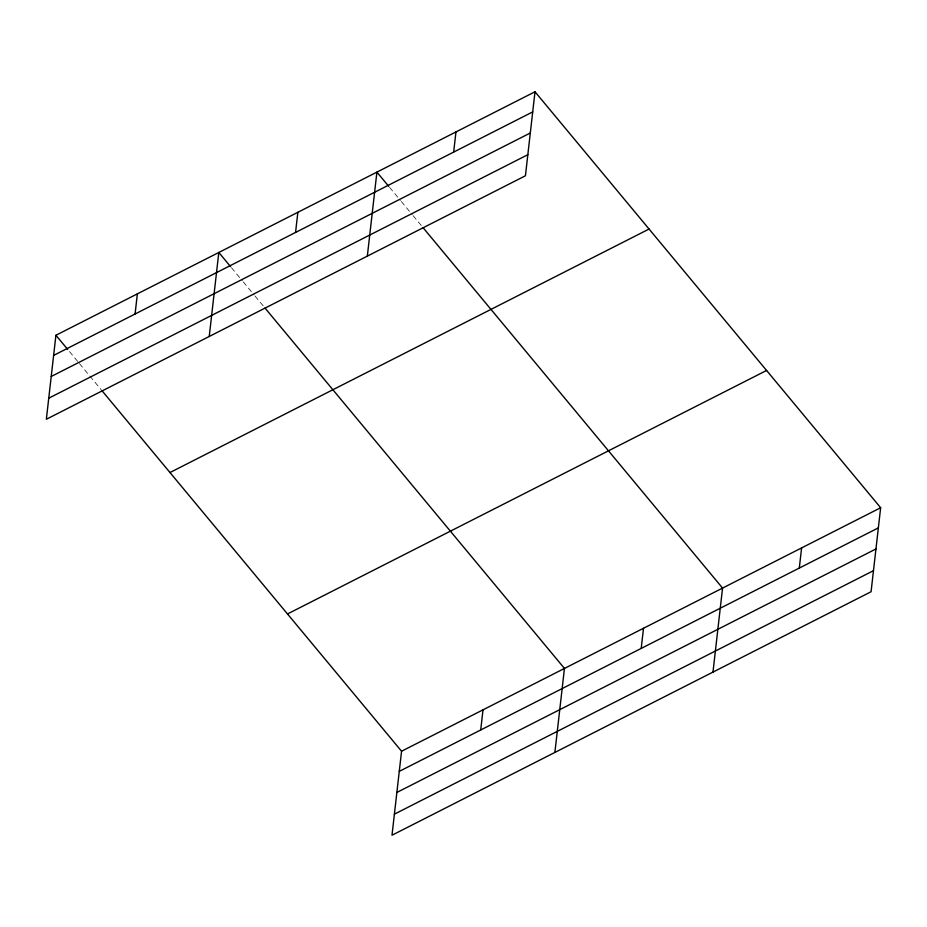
<?xml version="1.0" encoding="UTF-8"?>
<svg xmlns="http://www.w3.org/2000/svg" width="927" height="927" viewBox="0 0 927 927"><rect width="100%" height="100%" fill="white"/><g stroke="black" fill="none" stroke-linecap="round" stroke-linejoin="round"><path stroke-width="0.7" stroke-dasharray="4.63 3.48" d="M389.583 187.37L400.441 200.441M401.356 201.53L412.214 214.612M413.118 215.701L421.264 225.504M231.483 267.729L242.353 280.8M243.256 281.889L254.114 294.96M255.018 296.049L264.068 306.941M69.502 351.6L78.552 362.492M79.455 363.581L101.182 389.734"/><path stroke-width="1.39" d="M55.921 335.261L46.35 419.259L525.435 175.771L535.006 91.773L55.921 335.261L67.694 349.421M135.075 314.01L137.37 293.871M209.235 336.478L218.807 252.468L230.58 266.64M295.562 232.445L297.857 212.295M367.335 256.119L376.907 172.121L388.68 186.281M453.662 152.086L455.957 131.947M102.086 390.823L401.565 751.229L391.994 835.227L871.079 591.739L880.65 507.741L535.006 91.773M480.719 729.978L483.013 709.839M554.879 752.446L564.45 668.437L264.983 308.031M641.206 648.413L643.5 628.263M712.979 672.098L722.55 588.089L423.071 227.683M799.306 568.054L801.6 547.915M53.627 355.4L532.712 111.912M51.228 376.478L530.314 132.99M48.749 398.193L527.834 154.693M169.989 472.527L649.074 229.039M287.497 613.964L766.583 370.464M401.565 751.229L880.65 507.741M399.27 771.368L878.356 527.88M396.872 792.446L875.957 548.958M394.392 814.161L873.477 570.673"/></g></svg>
